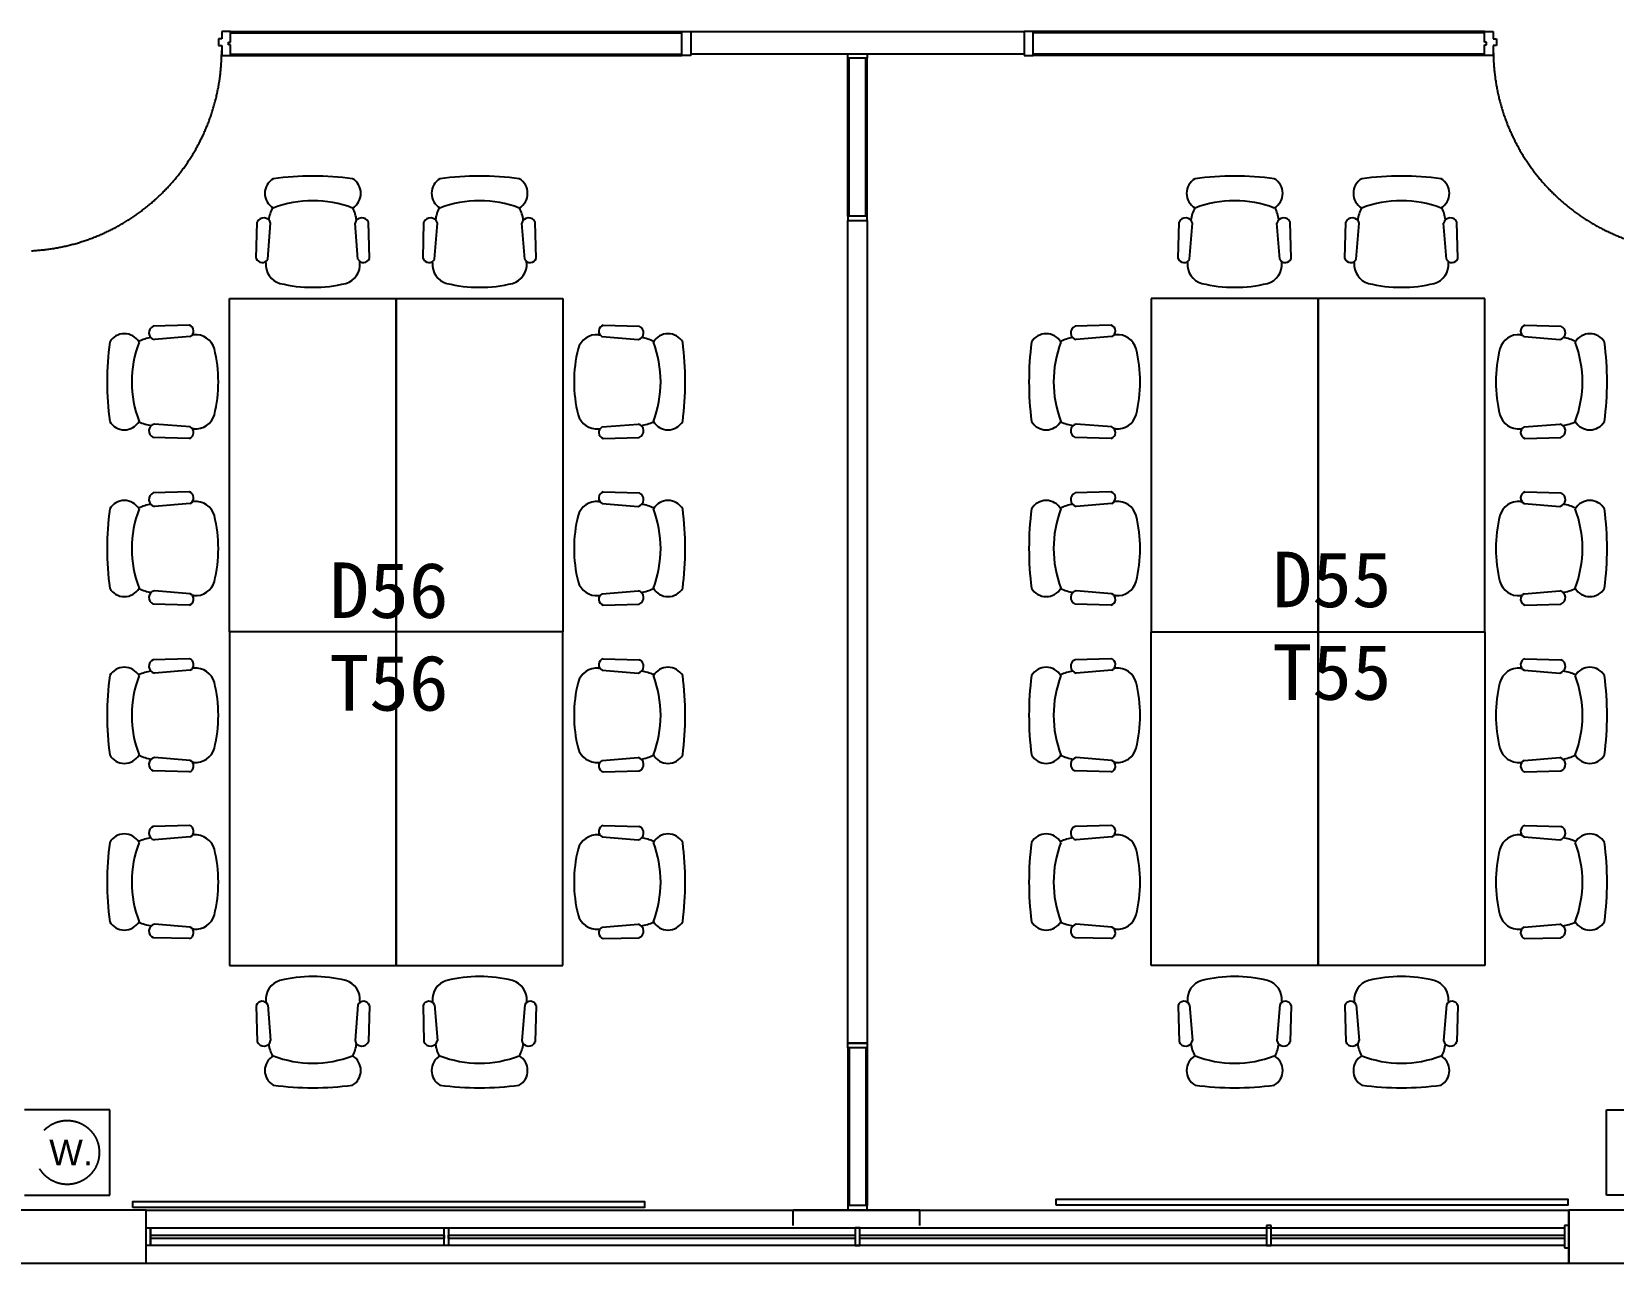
# Model space of a CAD drawing. Header units: millimetres. Extents: x 526420 to 928802, y 401925 to 509768.
# Drawn here: x 828306 to 835421, y 417724 to 423264 of the extents above; entities that cross this region are included whole.
import ezdxf

# ---------------------------------------------------------------- set-up
doc = ezdxf.new("R2010")
doc.units = ezdxf.units.MM
doc.header["$LTSCALE"] = 3000
doc.header["$MEASUREMENT"] = 0
for name, pattern in [('DASH', [0.35, 0.25, -0.1]), ('DASHED2', [0.375, 0.25, -0.125]), ('HIDDEN', [0.375, 0.25, -0.125])]:
    doc.linetypes.add(name, pattern=pattern)
for name, color, linetype in [('D-WALL', 7, 'CONTINUOUS'), ('D-WINDOW', 7, 'CONTINUOUS'), ('P-DOOR', 7, 'CONTINUOUS'), ('P-FURNI-I', 7, 'CONTINUOUS'), ('P-WALL', 7, 'CONTINUOUS'), ('环控', 3, 'CONTINUOUS')]:
    doc.layers.add(name, color=color, linetype=linetype)
doc.styles.get("Standard").update_dxf_attribs({"font": 'romans.shx', "width": 0.65, "bigfont": 'hzfs1.shx'})
doc.styles.add('TITLE', font='ARIAL.TTF')

msp = doc.modelspace()

# ---------------------------------------------------------------- linework, layer by layer
at = {"layer": 'D-WALL', "color": 0, "ltscale": 100}
for p, q in [((831271, 423263.7), (832771, 423263.7)), ((831271, 423263.7), (831271, 423163.8)), ((832771, 423263.7), (832771, 423163.7)), ((831271, 423163.7), (832771, 423163.7))]:
    msp.add_line(p, q, dxfattribs=at)
at = {"layer": 'D-WALL', "color": 0, "ltscale": 0.7}
for p, q in [((828821, 417963.7), (828221, 417963.7)), ((828821, 417723.7), (828821, 417963.7)), ((831731, 417893.7), (831731, 417963.7)), ((832301, 417963.7), (831731, 417963.7)), ((832301, 417893.7), (832301, 417963.7)), ((835221, 417723.7), (835221, 417963.7)), ((836121, 417963.7), (835221, 417963.7)), ((828821, 417723.7), (827311, 417723.7)), ((836731, 417723.7), (835221, 417723.7))]:
    msp.add_line(p, q, dxfattribs=at)
at = {"layer": 'D-WINDOW', "color": 0, "ltscale": 0.7}
for p, q in [((828821, 417723.7), (828821, 417963.7)), ((828821, 417963.7), (835221, 417963.7)), ((835221, 417963.7), (835221, 417723.7)), ((828821, 417883.7), (828841, 417883.7)), ((828821, 417803.7), (828821, 417883.7)), ((828841, 417803.7), (828841, 417883.7)), ((828841, 417883.7), (835201, 417883.7)), ((828841, 417883.7), (828841, 417803.7)), ((830161, 417883.7), (830181, 417883.7)), ((830161, 417803.7), (830161, 417883.7)), ((830181, 417883.7), (830181, 417803.7)), ((832031, 417883.7), (832011, 417883.7)), ((832011, 417883.7), (832011, 417803.7)), ((832031, 417803.7), (832031, 417883.7)), ((833881, 417893.7), (833861, 417893.7)), ((833861, 417893.7), (833861, 417803.7)), ((833881, 417803.7), (833881, 417893.7)), ((835221, 417893.7), (835201, 417893.7)), ((835201, 417893.7), (835201, 417793.7)), ((835201, 417883.7), (835201, 417803.7)), ((835221, 417793.7), (835221, 417893.7)), ((828841, 417803.7), (828821, 417803.7)), ((828841, 417836.2), (828841, 417851.2)), ((828841, 417851.2), (830161, 417851.2)), ((830161, 417836.2), (828841, 417836.2)), ((835201, 417803.7), (828841, 417803.7)), ((830161, 417851.2), (830161, 417836.2)), ((830181, 417803.7), (830161, 417803.7)), ((830181, 417836.2), (830181, 417851.2)), ((830181, 417851.2), (832011, 417851.2)), ((832011, 417836.2), (830181, 417836.2)), ((832011, 417851.2), (832011, 417836.2)), ((832011, 417803.7), (832031, 417803.7)), ((832031, 417836.2), (832031, 417851.2)), ((832031, 417851.2), (833861, 417851.2)), ((833861, 417836.2), (832031, 417836.2)), ((833861, 417851.2), (833861, 417836.2)), ((833861, 417803.7), (833881, 417803.7)), ((833881, 417836.2), (833881, 417851.2)), ((833881, 417851.2), (835201, 417851.2)), ((835201, 417836.2), (833881, 417836.2)), ((835201, 417851.2), (835201, 417836.2)), ((835201, 417793.7), (835221, 417793.7)), ((835221, 417723.7), (828821, 417723.7))]:
    msp.add_line(p, q, dxfattribs=at)
at = {"layer": 'P-DOOR', "color": 0, "linetype": 'DASHED2', "ltscale": 10}
for centre, start, end in [((828258.9, 423179.1), 272.99284, 359.94476), ((835783.1, 423179.1), 180.05524, 267.00716)]:
    msp.add_arc(centre, 902.1, start, end, dxfattribs=at)
at = {"layer": 'P-FURNI-I', "color": 0}
for p, q in [((829316.5, 422244), (829320.9, 422406.7)), ((829367.9, 422240.7), (829381.1, 422401.8)), ((829774, 422240.7), (829760.8, 422401.8)), ((829825.4, 422244), (829821, 422406.7)), ((830066.5, 422244), (830070.9, 422406.7)), ((830117.9, 422240.7), (830131.1, 422401.8)), ((830524, 422240.7), (830510.8, 422401.8)), ((830575.4, 422244), (830571, 422406.7)), ((833463, 422244), (833467.4, 422406.7)), ((833514.4, 422240.7), (833527.6, 422401.8)), ((833920.5, 422240.7), (833907.3, 422401.8)), ((833971.9, 422244), (833967.5, 422406.7)), ((834213, 422244), (834217.4, 422406.7)), ((834264.4, 422240.7), (834277.6, 422401.8)), ((834670.5, 422240.7), (834657.3, 422401.8)), ((834721.9, 422244), (834717.5, 422406.7)), ((829359.2, 422224.3), (829359.7, 422230.7)), ((829359.2, 422224.3), (829359.6, 422230.6)), ((829782.7, 422224.3), (829782.2, 422230.7)), ((830109.2, 422224.3), (830109.7, 422230.7)), ((830109.2, 422224.3), (830109.6, 422230.6)), ((830532.7, 422224.3), (830532.2, 422230.7)), ((833505.7, 422224.3), (833506.2, 422230.7)), ((833929.2, 422224.3), (833928.7, 422230.7)), ((833929.2, 422224.3), (833928.8, 422230.6)), ((834255.7, 422224.3), (834256.2, 422230.7)), ((834679.2, 422224.3), (834678.7, 422230.7)), ((834679.2, 422224.3), (834678.8, 422230.6)), ((829015.7, 421943.2), (828853, 421938.8)), ((830876.2, 421943.2), (831038.9, 421938.8)), ((833162.2, 421943.2), (832999.5, 421938.8)), ((835022.7, 421943.2), (835185.4, 421938.8)), ((829019, 421891.8), (828857.9, 421878.6)), ((829035.3, 421900.5), (829029, 421900.1)), ((829035.3, 421900.5), (829029, 421900)), ((830856.6, 421900.5), (830862.9, 421900.1)), ((830856.6, 421900.5), (830863, 421900)), ((830872.9, 421891.8), (831034, 421878.6)), ((833165.5, 421891.8), (833004.4, 421878.6)), ((833181.8, 421900.5), (833175.5, 421900.1)), ((833181.8, 421900.5), (833175.5, 421900)), ((835003.1, 421900.5), (835009.4, 421900.1)), ((835003.1, 421900.5), (835009.5, 421900)), ((835019.4, 421891.8), (835180.5, 421878.6)), ((829019, 421485.7), (828857.9, 421498.8)), ((830872.9, 421485.7), (831034, 421498.8)), ((833165.5, 421485.7), (833004.4, 421498.8)), ((835019.4, 421485.7), (835180.5, 421498.8)), ((829015.7, 421434.2), (828853, 421438.6)), ((829035.3, 421477), (829029, 421477.5)), ((830856.6, 421477), (830863, 421477.5)), ((830876.2, 421434.2), (831038.9, 421438.6)), ((833162.2, 421434.2), (832999.5, 421438.6)), ((833181.8, 421477), (833175.5, 421477.5)), ((835003.1, 421477), (835009.5, 421477.5)), ((835022.7, 421434.2), (835185.4, 421438.6)), ((829015.7, 421193.2), (828853, 421188.8)), ((829019, 421141.8), (828857.9, 421128.6)), ((829035.3, 421150.5), (829029, 421150.1)), ((829035.3, 421150.5), (829029, 421150)), ((830856.6, 421150.5), (830862.9, 421150.1)), ((830856.6, 421150.5), (830863, 421150)), ((830872.9, 421141.8), (831034, 421128.6)), ((830876.2, 421193.2), (831038.9, 421188.8)), ((833162.2, 421193.2), (832999.5, 421188.8)), ((833165.5, 421141.8), (833004.4, 421128.6)), ((833181.8, 421150.5), (833175.5, 421150.1)), ((833181.8, 421150.5), (833175.5, 421150)), ((835003.1, 421150.5), (835009.4, 421150.1)), ((835003.1, 421150.5), (835009.5, 421150)), ((835019.4, 421141.8), (835180.5, 421128.6)), ((835022.7, 421193.2), (835185.4, 421188.8)), ((829019, 420735.7), (828857.9, 420748.8)), ((829035.3, 420727), (829029, 420727.5)), ((830856.6, 420727), (830863, 420727.5)), ((830872.9, 420735.7), (831034, 420748.8)), ((833165.5, 420735.7), (833004.4, 420748.8)), ((833181.8, 420727), (833175.5, 420727.5)), ((835003.1, 420727), (835009.5, 420727.5)), ((835019.4, 420735.7), (835180.5, 420748.8)), ((829015.7, 420684.2), (828853, 420688.6)), ((830876.2, 420684.2), (831038.9, 420688.6)), ((833162.2, 420684.2), (832999.5, 420688.6)), ((835022.7, 420684.2), (835185.4, 420688.6)), ((829015.7, 420443.2), (828853, 420438.8)), ((830876.2, 420443.2), (831038.9, 420438.8)), ((833162.2, 420443.2), (832999.5, 420438.8)), ((835022.7, 420443.2), (835185.4, 420438.8)), ((829019, 420391.8), (828857.9, 420378.6)), ((829035.3, 420400.5), (829029, 420400.1)), ((829035.3, 420400.5), (829029, 420400)), ((830856.6, 420400.5), (830862.9, 420400.1)), ((830856.6, 420400.5), (830863, 420400)), ((830872.9, 420391.8), (831034, 420378.6)), ((833165.5, 420391.8), (833004.4, 420378.6)), ((833181.8, 420400.5), (833175.5, 420400.1)), ((833181.8, 420400.5), (833175.5, 420400)), ((835003.1, 420400.5), (835009.4, 420400.1)), ((835003.1, 420400.5), (835009.5, 420400)), ((835019.4, 420391.8), (835180.5, 420378.6)), ((829019, 419985.7), (828857.9, 419998.8)), ((830872.9, 419985.7), (831034, 419998.8)), ((833165.5, 419985.7), (833004.4, 419998.8)), ((835019.4, 419985.7), (835180.5, 419998.8)), ((829015.7, 419934.2), (828853, 419938.6)), ((829035.3, 419977), (829029, 419977.5)), ((830856.6, 419977), (830863, 419977.5)), ((830876.2, 419934.2), (831038.9, 419938.6)), ((833162.2, 419934.2), (832999.5, 419938.6)), ((833181.8, 419977), (833175.5, 419977.5)), ((835003.1, 419977), (835009.5, 419977.5)), ((835022.7, 419934.2), (835185.4, 419938.6)), ((829015.7, 419693.2), (828853, 419688.8)), ((829035.3, 419650.5), (829029, 419650.1)), ((829035.3, 419650.5), (829029, 419650)), ((830856.6, 419650.5), (830862.9, 419650.1)), ((830856.6, 419650.5), (830863, 419650)), ((830876.2, 419693.2), (831038.9, 419688.8)), ((833162.2, 419693.2), (832999.5, 419688.8)), ((833181.8, 419650.5), (833175.5, 419650.1)), ((833181.8, 419650.5), (833175.5, 419650)), ((835003.1, 419650.5), (835009.4, 419650.1)), ((835003.1, 419650.5), (835009.5, 419650)), ((835022.7, 419693.2), (835185.4, 419688.8)), ((829019, 419641.8), (828857.9, 419628.6)), ((830872.9, 419641.8), (831034, 419628.6)), ((833165.5, 419641.8), (833004.4, 419628.6)), ((835019.4, 419641.8), (835180.5, 419628.6)), ((829019, 419235.7), (828857.9, 419248.8)), ((829035.3, 419227), (829029, 419227.5)), ((830856.6, 419227), (830863, 419227.5)), ((830872.9, 419235.7), (831034, 419248.8)), ((833165.5, 419235.7), (833004.4, 419248.8)), ((833181.8, 419227), (833175.5, 419227.5)), ((835003.1, 419227), (835009.5, 419227.5)), ((835019.4, 419235.7), (835180.5, 419248.8)), ((829015.7, 419184.2), (828853, 419188.6)), ((830876.2, 419184.2), (831038.9, 419188.6)), ((833162.2, 419184.2), (832999.5, 419188.6)), ((835022.7, 419184.2), (835185.4, 419188.6)), ((829316.5, 418883.5), (829320.9, 418720.8)), ((829359.2, 418903.1), (829359.6, 418896.8)), ((829359.2, 418903.1), (829359.7, 418896.7)), ((829367.9, 418886.8), (829381.1, 418725.7)), ((829774, 418886.8), (829760.8, 418725.7)), ((829782.7, 418903.1), (829782.2, 418896.7)), ((829825.4, 418883.5), (829821, 418720.8)), ((830066.5, 418883.5), (830070.9, 418720.8)), ((830109.2, 418903.1), (830109.6, 418896.8)), ((830109.2, 418903.1), (830109.7, 418896.7)), ((830117.9, 418886.8), (830131.1, 418725.7)), ((830524, 418886.8), (830510.8, 418725.7)), ((830532.7, 418903.1), (830532.2, 418896.7)), ((830575.4, 418883.5), (830571, 418720.8)), ((833463, 418883.5), (833467.4, 418720.8)), ((833505.7, 418903.1), (833506.2, 418896.7)), ((833514.4, 418886.8), (833527.6, 418725.7)), ((833920.5, 418886.8), (833907.3, 418725.7)), ((833929.2, 418903.1), (833928.7, 418896.7)), ((833929.2, 418903.1), (833928.8, 418896.8)), ((833971.9, 418883.5), (833967.5, 418720.8)), ((834213, 418883.5), (834217.4, 418720.8)), ((834255.7, 418903.1), (834256.2, 418896.7)), ((834264.4, 418886.8), (834277.6, 418725.7)), ((834670.5, 418886.8), (834657.3, 418725.7)), ((834679.2, 418903.1), (834678.7, 418896.7)), ((834679.2, 418903.1), (834678.8, 418896.8)), ((834721.9, 418883.5), (834717.5, 418720.8))]:
    msp.add_line(p, q, dxfattribs=at)
at = {"layer": 'P-FURNI-I', "color": 0, "ltscale": 5}
for p, q in [((829196, 422063.7), (829946, 422063.7)), ((829196, 420563.7), (829196, 422063.7)), ((829196, 422063.7), (829946, 422063.7)), ((829196, 420563.7), (829196, 422063.7)), ((829946, 422063.7), (830696, 422063.7)), ((829946, 420563.7), (829946, 422063.7)), ((829946, 422063.7), (829946, 420563.7)), ((829946, 422063.7), (830696, 422063.7)), ((829946, 420563.7), (829946, 422063.7)), ((829946, 422063.7), (829946, 420563.7)), ((830696, 422063.7), (830696, 420563.7)), ((830696, 422063.7), (830696, 420563.7)), ((834092.5, 422063.7), (833342.5, 422063.7)), ((833342.5, 422063.7), (833342.5, 420563.7)), ((834092.5, 422063.7), (833342.5, 422063.7)), ((833342.5, 422063.7), (833342.5, 420563.7)), ((834092.5, 420563.7), (834092.5, 422063.7)), ((834842.5, 422063.7), (834092.5, 422063.7)), ((834092.5, 422063.7), (834092.5, 420563.7)), ((834092.5, 420563.7), (834092.5, 422063.7)), ((834842.5, 422063.7), (834092.5, 422063.7)), ((834092.5, 422063.7), (834092.5, 420563.7)), ((834842.5, 420563.7), (834842.5, 422063.7)), ((834842.5, 420563.7), (834842.5, 422063.7)), ((829946, 420563.7), (829196, 420563.7)), ((829196, 420563.7), (829196, 419063.7)), ((829946, 420563.7), (829196, 420563.7)), ((829946, 420563.7), (829196, 420563.7)), ((829196, 420563.7), (829196, 419063.7)), ((829946, 420563.7), (829196, 420563.7)), ((830696, 420563.7), (829946, 420563.7)), ((829946, 420563.7), (829946, 419063.7)), ((829946, 419063.7), (829946, 420563.7)), ((830696, 420563.7), (829946, 420563.7)), ((830696, 420563.7), (829946, 420563.7)), ((829946, 420563.7), (829946, 419063.7)), ((829946, 419063.7), (829946, 420563.7)), ((830696, 420563.7), (829946, 420563.7)), ((830696, 419063.7), (830696, 420563.7)), ((830696, 419063.7), (830696, 420563.7)), ((833342.5, 419063.7), (833342.5, 420563.7)), ((833342.5, 420563.7), (834092.5, 420563.7)), ((833342.5, 420563.7), (834092.5, 420563.7)), ((833342.5, 419063.7), (833342.5, 420563.7)), ((833342.5, 420563.7), (834092.5, 420563.7)), ((833342.5, 420563.7), (834092.5, 420563.7)), ((834092.5, 420563.7), (834092.5, 419063.7)), ((834092.5, 419063.7), (834092.5, 420563.7)), ((834092.5, 420563.7), (834842.5, 420563.7)), ((834092.5, 420563.7), (834842.5, 420563.7)), ((834092.5, 420563.7), (834092.5, 419063.7)), ((834092.5, 419063.7), (834092.5, 420563.7)), ((834092.5, 420563.7), (834842.5, 420563.7)), ((834092.5, 420563.7), (834842.5, 420563.7)), ((834842.5, 420563.7), (834842.5, 419063.7)), ((834842.5, 420563.7), (834842.5, 419063.7)), ((829196, 419063.7), (829946, 419063.7)), ((829196, 419063.7), (829946, 419063.7)), ((829946, 419063.7), (830696, 419063.7)), ((829946, 419063.7), (830696, 419063.7)), ((834092.5, 419063.7), (833342.5, 419063.7)), ((834092.5, 419063.7), (833342.5, 419063.7)), ((834842.5, 419063.7), (834092.5, 419063.7)), ((834842.5, 419063.7), (834092.5, 419063.7))]:
    msp.add_line(p, q, dxfattribs=at)
at = {"layer": 'P-FURNI-I', "color": 0, "linetype": 'DASH'}
for p, q in [((828658.1, 418414.6), (828274.1, 418414.6)), ((828658.1, 418030.6), (828658.1, 418414.6)), ((835390.4, 418030.6), (835390.4, 418414.6)), ((835390.4, 418414.6), (835774.4, 418414.6)), ((828274.1, 418030.6), (828658.1, 418030.6)), ((835774.4, 418030.6), (835390.4, 418030.6))]:
    msp.add_line(p, q, dxfattribs=at)
at = {"layer": 'P-FURNI-I', "color": 0, "linetype": 'HIDDEN', "ltscale": 0.5}
msp.add_circle((828466.1, 418222.6), 144, dxfattribs=at)
at = {"layer": 'P-FURNI-I', "color": 0}
for centre, radius, start, end in [((829431.2, 422536.5), 76.4, 120.39269, 239.60731), ((829571, 421230.4), 1383.5, 82.59073, 97.40927), ((829710.7, 422536.5), 76.4, 300.39269, 59.60731), ((830181.2, 422536.5), 76.4, 120.39269, 239.60731), ((830321, 421230.4), 1383.5, 82.59073, 97.40927), ((830460.7, 422536.5), 76.4, 300.39269, 59.60731), ((833577.7, 422536.5), 76.4, 120.39269, 239.60731), ((833717.5, 421230.4), 1383.5, 82.59073, 97.40927), ((833857.2, 422536.5), 76.4, 300.39269, 59.60731), ((834327.7, 422536.5), 76.4, 120.39269, 239.60731), ((834467.5, 421230.4), 1383.5, 82.59073, 97.40927), ((834607.2, 422536.5), 76.4, 300.39269, 59.60731), ((829571, 422000.6), 502.6, 69.20895, 110.79105), ((830321, 422000.6), 502.6, 69.20895, 110.79105), ((833717.5, 422000.6), 502.6, 69.20895, 110.79105), ((834467.5, 422000.6), 502.6, 69.20895, 110.79105), ((829350.2, 422394.7), 31.7, 12.86629, 157.84358), ((829547.6, 422392.5), 177.1, 153.61801, 171.90476), ((829591.9, 422392.5), 177.1, 7.33471, 26.21221), ((829791.7, 422394.7), 31.7, 22.15642, 167.13371), ((830100.2, 422394.7), 31.7, 12.86629, 157.84358), ((830297.6, 422392.5), 177.1, 153.61801, 171.90476), ((830341.9, 422392.5), 177.1, 7.33471, 26.21221), ((830541.7, 422394.7), 31.7, 22.15642, 167.13371), ((833496.7, 422394.7), 31.7, 12.86629, 157.84358), ((833696.6, 422392.5), 177.1, 153.78779, 172.66529), ((833740.8, 422392.5), 177.1, 8.09524, 26.38199), ((833938.2, 422394.7), 31.7, 22.15642, 167.13371), ((834246.7, 422394.7), 31.7, 12.86629, 157.84358), ((834446.6, 422392.5), 177.1, 153.78779, 172.66529), ((834490.8, 422392.5), 177.1, 8.09524, 26.38199), ((834688.2, 422394.7), 31.7, 22.15642, 167.13371), ((829342.9, 422252.9), 27.9, 198.71616, 333.95689), ((829447.4, 422216.6), 88.6, 175, 253.89134), ((829694.5, 422216.6), 88.6, 286.10866, 5), ((829799, 422252.9), 27.9, 206.04311, 341.28384), ((830092.9, 422252.9), 27.9, 198.71616, 333.95689), ((830197.4, 422216.6), 88.6, 175, 253.89134), ((830444.5, 422216.6), 88.6, 286.10866, 5), ((830549, 422252.9), 27.9, 206.04311, 341.28384), ((833489.4, 422252.9), 27.9, 198.71616, 333.95689), ((833593.9, 422216.6), 88.6, 175, 253.89134), ((833841, 422216.6), 88.6, 286.10866, 5), ((833945.5, 422252.9), 27.9, 206.04311, 341.28384), ((834239.4, 422252.9), 27.9, 198.71616, 333.95689), ((834343.9, 422216.6), 88.6, 175, 253.89134), ((834591, 422216.6), 88.6, 286.10866, 5), ((834695.5, 422252.9), 27.9, 206.04311, 341.28384), ((829571, 422737.8), 624.1, 256.27501, 283.72499), ((830321, 422737.8), 624.1, 256.27501, 283.72499), ((833717.5, 422737.8), 624.1, 256.27501, 283.72499), ((834467.5, 422737.8), 624.1, 256.27501, 283.72499), ((828865, 421909.5), 31.7, 112.15642, 257.13371), ((829006.8, 421916.8), 27.9, 296.04311, 71.28384), ((830885.2, 421916.8), 27.9, 108.71616, 243.95689), ((831026.9, 421909.5), 31.7, 282.86629, 67.84358), ((833011.5, 421909.5), 31.7, 112.15642, 257.13371), ((833153.3, 421916.8), 27.9, 296.04311, 71.28384), ((835031.7, 421916.8), 27.9, 108.71616, 243.95689), ((835173.4, 421909.5), 31.7, 282.86629, 67.84358), ((830029.2, 421688.7), 1383.5, 172.59073, 187.40927), ((828723.2, 421828.5), 76.4, 30.39269, 149.60731), ((829259, 421688.7), 502.6, 159.20895, 200.79105), ((828867.1, 421712.1), 177.1, 98.09524, 116.38199), ((829043, 421812.2), 88.6, 16.10866, 95), ((830848.9, 421812.2), 88.6, 85, 163.89134), ((831024.8, 421712.1), 177.1, 63.61801, 81.90476), ((831168.7, 421828.5), 76.4, 30.39269, 149.60731), ((830632.9, 421688.7), 502.6, 339.20895, 20.79105), ((829862.7, 421688.7), 1383.5, 352.59073, 7.40927), ((834175.7, 421688.7), 1383.5, 172.59073, 187.40927), ((832869.7, 421828.5), 76.4, 30.39269, 149.60731), ((833405.5, 421688.7), 502.6, 159.20895, 200.79105), ((833013.6, 421712.1), 177.1, 98.09524, 116.38199), ((833189.5, 421812.2), 88.6, 16.10866, 95), ((834995.4, 421812.2), 88.6, 85, 163.89134), ((835171.3, 421712.1), 177.1, 63.61801, 81.90476), ((835315.2, 421828.5), 76.4, 30.39269, 149.60731), ((834779.4, 421688.7), 502.6, 339.20895, 20.79105), ((828521.8, 421688.7), 624.1, 346.27501, 13.72499), ((831370.1, 421688.7), 624.1, 166.27501, 193.72499), ((832668.3, 421688.7), 624.1, 346.27501, 13.72499), ((835516.6, 421688.7), 624.1, 166.27501, 193.72499), ((828723.2, 421549), 76.4, 210.39269, 329.60731), ((828867.1, 421667.8), 177.1, 243.78779, 262.66529), ((828865, 421468), 31.7, 102.86629, 247.84358), ((829043, 421565.2), 88.6, 265, 343.89134), ((830848.9, 421565.2), 88.6, 196.10866, 275), ((831026.9, 421468), 31.7, 292.15642, 77.13371), ((831024.8, 421667.8), 177.1, 277.33471, 296.21221), ((831168.7, 421549), 76.4, 210.39269, 329.60731), ((832869.7, 421549), 76.4, 210.39269, 329.60731), ((833013.6, 421667.8), 177.1, 243.78779, 262.66529), ((833011.5, 421468), 31.7, 102.86629, 247.84358), ((833189.5, 421565.2), 88.6, 265, 343.89134), ((834995.4, 421565.2), 88.6, 196.10866, 275), ((835173.4, 421468), 31.7, 292.15642, 77.13371), ((835171.3, 421667.8), 177.1, 277.33471, 296.21221), ((835315.2, 421549), 76.4, 210.39269, 329.60731), ((829006.8, 421460.6), 27.9, 288.71616, 63.95689), ((830885.2, 421460.6), 27.9, 116.04311, 251.28384), ((833153.3, 421460.6), 27.9, 288.71616, 63.95689), ((835031.7, 421460.6), 27.9, 116.04311, 251.28384), ((828723.2, 421078.5), 76.4, 30.39269, 149.60731), ((828867.1, 420962.1), 177.1, 98.09524, 116.38199), ((828865, 421159.5), 31.7, 112.15642, 257.13371), ((829006.8, 421166.8), 27.9, 296.04311, 71.28384), ((829043, 421062.2), 88.6, 16.10866, 95), ((830848.9, 421062.2), 88.6, 85, 163.89134), ((830885.2, 421166.8), 27.9, 108.71616, 243.95689), ((831026.9, 421159.5), 31.7, 282.86629, 67.84358), ((831024.8, 420962.1), 177.1, 63.61801, 81.90476), ((831168.7, 421078.5), 76.4, 30.39269, 149.60731), ((832869.7, 421078.5), 76.4, 30.39269, 149.60731), ((833013.6, 420962.1), 177.1, 98.09524, 116.38199), ((833011.5, 421159.5), 31.7, 112.15642, 257.13371), ((833153.3, 421166.8), 27.9, 296.04311, 71.28384), ((833189.5, 421062.2), 88.6, 16.10866, 95), ((834995.4, 421062.2), 88.6, 85, 163.89134), ((835031.7, 421166.8), 27.9, 108.71616, 243.95689), ((835173.4, 421159.5), 31.7, 282.86629, 67.84358), ((835171.3, 420962.1), 177.1, 63.61801, 81.90476), ((835315.2, 421078.5), 76.4, 30.39269, 149.60731), ((830029.2, 420938.7), 1383.5, 172.59073, 187.40927), ((829259, 420938.7), 502.6, 159.20895, 200.79105), ((828521.8, 420938.7), 624.1, 346.27501, 13.72499), ((831370.1, 420938.7), 624.1, 166.27501, 193.72499), ((830632.9, 420938.7), 502.6, 339.20895, 20.79105), ((829862.7, 420938.7), 1383.5, 352.59073, 7.40927), ((834175.7, 420938.7), 1383.5, 172.59073, 187.40927), ((833405.5, 420938.7), 502.6, 159.20895, 200.79105), ((832668.3, 420938.7), 624.1, 346.27501, 13.72499), ((835516.6, 420938.7), 624.1, 166.27501, 193.72499), ((834779.4, 420938.7), 502.6, 339.20895, 20.79105), ((829043, 420815.2), 88.6, 265, 343.89134), ((830848.9, 420815.2), 88.6, 196.10866, 275), ((833189.5, 420815.2), 88.6, 265, 343.89134), ((834995.4, 420815.2), 88.6, 196.10866, 275), ((828723.2, 420799), 76.4, 210.39269, 329.60731), ((828867.1, 420917.8), 177.1, 243.78779, 262.66529), ((828865, 420718), 31.7, 102.86629, 247.84358), ((829006.8, 420710.6), 27.9, 288.71616, 63.95689), ((830885.2, 420710.6), 27.9, 116.04311, 251.28384), ((831026.9, 420718), 31.7, 292.15642, 77.13371), ((831024.8, 420917.8), 177.1, 277.33471, 296.21221), ((831168.7, 420799), 76.4, 210.39269, 329.60731), ((832869.7, 420799), 76.4, 210.39269, 329.60731), ((833013.6, 420917.8), 177.1, 243.78779, 262.66529), ((833011.5, 420718), 31.7, 102.86629, 247.84358), ((833153.3, 420710.6), 27.9, 288.71616, 63.95689), ((835031.7, 420710.6), 27.9, 116.04311, 251.28384), ((835173.4, 420718), 31.7, 292.15642, 77.13371), ((835171.3, 420917.8), 177.1, 277.33471, 296.21221), ((835315.2, 420799), 76.4, 210.39269, 329.60731), ((828865, 420409.5), 31.7, 112.15642, 257.13371), ((829006.8, 420416.8), 27.9, 296.04311, 71.28384), ((830885.2, 420416.8), 27.9, 108.71616, 243.95689), ((831026.9, 420409.5), 31.7, 282.86629, 67.84358), ((833011.5, 420409.5), 31.7, 112.15642, 257.13371), ((833153.3, 420416.8), 27.9, 296.04311, 71.28384), ((835031.7, 420416.8), 27.9, 108.71616, 243.95689), ((835173.4, 420409.5), 31.7, 282.86629, 67.84358), ((830029.2, 420188.7), 1383.5, 172.59073, 187.40927), ((828723.2, 420328.5), 76.4, 30.39269, 149.60731), ((829259, 420188.7), 502.6, 159.20895, 200.79105), ((828867.1, 420212.1), 177.1, 98.09524, 116.38199), ((829043, 420312.2), 88.6, 16.10866, 95), ((830848.9, 420312.2), 88.6, 85, 163.89134), ((831024.8, 420212.1), 177.1, 63.61801, 81.90476), ((831168.7, 420328.5), 76.4, 30.39269, 149.60731), ((830632.9, 420188.7), 502.6, 339.20895, 20.79105), ((829862.7, 420188.7), 1383.5, 352.59073, 7.40927), ((834175.7, 420188.7), 1383.5, 172.59073, 187.40927), ((832869.7, 420328.5), 76.4, 30.39269, 149.60731), ((833405.5, 420188.7), 502.6, 159.20895, 200.79105), ((833013.6, 420212.1), 177.1, 98.09524, 116.38199), ((833189.5, 420312.2), 88.6, 16.10866, 95), ((834995.4, 420312.2), 88.6, 85, 163.89134), ((835171.3, 420212.1), 177.1, 63.61801, 81.90476), ((835315.2, 420328.5), 76.4, 30.39269, 149.60731), ((834779.4, 420188.7), 502.6, 339.20895, 20.79105), ((828521.8, 420188.7), 624.1, 346.27501, 13.72499), ((831370.1, 420188.7), 624.1, 166.27501, 193.72499), ((832668.3, 420188.7), 624.1, 346.27501, 13.72499), ((835516.6, 420188.7), 624.1, 166.27501, 193.72499), ((828723.2, 420049), 76.4, 210.39269, 329.60731), ((828867.1, 420167.8), 177.1, 243.78779, 262.66529), ((828865, 419968), 31.7, 102.86629, 247.84358), ((829043, 420065.2), 88.6, 265, 343.89134), ((830848.9, 420065.2), 88.6, 196.10866, 275), ((831026.9, 419968), 31.7, 292.15642, 77.13371), ((831024.8, 420167.8), 177.1, 277.33471, 296.21221), ((831168.7, 420049), 76.4, 210.39269, 329.60731), ((832869.7, 420049), 76.4, 210.39269, 329.60731), ((833013.6, 420167.8), 177.1, 243.78779, 262.66529), ((833011.5, 419968), 31.7, 102.86629, 247.84358), ((833189.5, 420065.2), 88.6, 265, 343.89134), ((834995.4, 420065.2), 88.6, 196.10866, 275), ((835173.4, 419968), 31.7, 292.15642, 77.13371), ((835171.3, 420167.8), 177.1, 277.33471, 296.21221), ((835315.2, 420049), 76.4, 210.39269, 329.60731), ((829006.8, 419960.6), 27.9, 288.71616, 63.95689), ((830885.2, 419960.6), 27.9, 116.04311, 251.28384), ((833153.3, 419960.6), 27.9, 288.71616, 63.95689), ((835031.7, 419960.6), 27.9, 116.04311, 251.28384), ((828723.2, 419578.5), 76.4, 30.39269, 149.60731), ((828865, 419659.5), 31.7, 112.15642, 257.13371), ((829006.8, 419666.8), 27.9, 296.04311, 71.28384), ((829043, 419562.2), 88.6, 16.10866, 95), ((830848.9, 419562.2), 88.6, 85, 163.89134), ((830885.2, 419666.8), 27.9, 108.71616, 243.95689), ((831026.9, 419659.5), 31.7, 282.86629, 67.84358), ((831168.7, 419578.5), 76.4, 30.39269, 149.60731), ((832869.7, 419578.5), 76.4, 30.39269, 149.60731), ((833011.5, 419659.5), 31.7, 112.15642, 257.13371), ((833153.3, 419666.8), 27.9, 296.04311, 71.28384), ((833189.5, 419562.2), 88.6, 16.10866, 95), ((834995.4, 419562.2), 88.6, 85, 163.89134), ((835031.7, 419666.8), 27.9, 108.71616, 243.95689), ((835173.4, 419659.5), 31.7, 282.86629, 67.84358), ((835315.2, 419578.5), 76.4, 30.39269, 149.60731), ((830029.2, 419438.7), 1383.5, 172.59073, 187.40927), ((829259, 419438.7), 502.6, 159.20895, 200.79105), ((828867.1, 419462.1), 177.1, 98.09524, 116.38199), ((828521.8, 419438.7), 624.1, 346.27501, 13.72499), ((831370.1, 419438.7), 624.1, 166.27501, 193.72499), ((831024.8, 419462.1), 177.1, 63.61801, 81.90476), ((830632.9, 419438.7), 502.6, 339.20895, 20.79105), ((829862.7, 419438.7), 1383.5, 352.59073, 7.40927), ((834175.7, 419438.7), 1383.5, 172.59073, 187.40927), ((833405.5, 419438.7), 502.6, 159.20895, 200.79105), ((833013.6, 419462.1), 177.1, 98.09524, 116.38199), ((832668.3, 419438.7), 624.1, 346.27501, 13.72499), ((835516.6, 419438.7), 624.1, 166.27501, 193.72499), ((835171.3, 419462.1), 177.1, 63.61801, 81.90476), ((834779.4, 419438.7), 502.6, 339.20895, 20.79105), ((829043, 419315.2), 88.6, 265, 343.89134), ((830848.9, 419315.2), 88.6, 196.10866, 275), ((833189.5, 419315.2), 88.6, 265, 343.89134), ((834995.4, 419315.2), 88.6, 196.10866, 275), ((828723.2, 419299), 76.4, 210.39269, 329.60731), ((828867.1, 419417.8), 177.1, 243.78779, 262.66529), ((828865, 419218), 31.7, 102.86629, 247.84358), ((829006.8, 419210.6), 27.9, 288.71616, 63.95689), ((830885.2, 419210.6), 27.9, 116.04311, 251.28384), ((831026.9, 419218), 31.7, 292.15642, 77.13371), ((831024.8, 419417.8), 177.1, 277.33471, 296.21221), ((831168.7, 419299), 76.4, 210.39269, 329.60731), ((832869.7, 419299), 76.4, 210.39269, 329.60731), ((833013.6, 419417.8), 177.1, 243.78779, 262.66529), ((833011.5, 419218), 31.7, 102.86629, 247.84358), ((833153.3, 419210.6), 27.9, 288.71616, 63.95689), ((835031.7, 419210.6), 27.9, 116.04311, 251.28384), ((835173.4, 419218), 31.7, 292.15642, 77.13371), ((835171.3, 419417.8), 177.1, 277.33471, 296.21221), ((835315.2, 419299), 76.4, 210.39269, 329.60731), ((829571, 418389.6), 624.1, 76.27501, 103.72499), ((830321, 418389.6), 624.1, 76.27501, 103.72499), ((833717.5, 418389.6), 624.1, 76.27501, 103.72499), ((834467.5, 418389.6), 624.1, 76.27501, 103.72499), ((829447.4, 418910.8), 88.6, 106.10866, 185), ((829694.5, 418910.8), 88.6, 355, 73.89134), ((830197.4, 418910.8), 88.6, 106.10866, 185), ((830444.5, 418910.8), 88.6, 355, 73.89134), ((833593.9, 418910.8), 88.6, 106.10866, 185), ((833841, 418910.8), 88.6, 355, 73.89134), ((834343.9, 418910.8), 88.6, 106.10866, 185), ((834591, 418910.8), 88.6, 355, 73.89134), ((829342.9, 418874.5), 27.9, 26.04311, 161.28384), ((829799, 418874.5), 27.9, 18.71616, 153.95689), ((830092.9, 418874.5), 27.9, 26.04311, 161.28384), ((830549, 418874.5), 27.9, 18.71616, 153.95689), ((833489.4, 418874.5), 27.9, 26.04311, 161.28384), ((833945.5, 418874.5), 27.9, 18.71616, 153.95689), ((834239.4, 418874.5), 27.9, 26.04311, 161.28384), ((834695.5, 418874.5), 27.9, 18.71616, 153.95689), ((829350.2, 418732.7), 31.7, 202.15642, 347.13371), ((829791.7, 418732.7), 31.7, 192.86629, 337.84358), ((830100.2, 418732.7), 31.7, 202.15642, 347.13371), ((830541.7, 418732.7), 31.7, 192.86629, 337.84358), ((833496.7, 418732.7), 31.7, 202.15642, 347.13371), ((833938.2, 418732.7), 31.7, 192.86629, 337.84358), ((834246.7, 418732.7), 31.7, 202.15642, 347.13371), ((834688.2, 418732.7), 31.7, 192.86629, 337.84358), ((829431.2, 418591), 76.4, 120.39269, 239.60731), ((829547.6, 418734.9), 177.1, 188.09524, 206.38199), ((829571, 419126.8), 502.6, 249.20895, 290.79105), ((829710.7, 418591), 76.4, 300.39269, 59.60731), ((829591.9, 418734.9), 177.1, 333.78779, 352.66529), ((830181.2, 418591), 76.4, 120.39269, 239.60731), ((830297.6, 418734.9), 177.1, 188.09524, 206.38199), ((830321, 419126.8), 502.6, 249.20895, 290.79105), ((830460.7, 418591), 76.4, 300.39269, 59.60731), ((830341.9, 418734.9), 177.1, 333.78779, 352.66529), ((833577.7, 418591), 76.4, 120.39269, 239.60731), ((833696.6, 418734.9), 177.1, 187.33471, 206.21221), ((833717.5, 419126.8), 502.6, 249.20895, 290.79105), ((833857.2, 418591), 76.4, 300.39269, 59.60731), ((833740.8, 418734.9), 177.1, 333.61801, 351.90476), ((834327.7, 418591), 76.4, 120.39269, 239.60731), ((834446.6, 418734.9), 177.1, 187.33471, 206.21221), ((834467.5, 419126.8), 502.6, 249.20895, 290.79105), ((834607.2, 418591), 76.4, 300.39269, 59.60731), ((834490.8, 418734.9), 177.1, 333.61801, 351.90476), ((829571, 419897), 1383.5, 262.59073, 277.40927), ((830321, 419897), 1383.5, 262.59073, 277.40927), ((833717.5, 419897), 1383.5, 262.59073, 277.40927), ((834467.5, 419897), 1383.5, 262.59073, 277.40927)]:
    msp.add_arc(centre, radius, start, end, dxfattribs=at)
at = {"layer": 'P-FURNI-I'}
for centre in [(834009.2, 421688.7), (834009.2, 420938.7), (834009.2, 420188.7), (834009.2, 419438.7)]:
    msp.add_arc(centre, 1383.5, 352.59073, 7.40927, dxfattribs=at)
at = {"layer": 'P-WALL', "color": 0, "ltscale": 2}
for p, q in [((829161, 423230.7), (829146, 423230.7)), ((829146, 423230.7), (829146, 423200.7)), ((829146, 423200.7), (829161, 423200.7)), ((829201, 423263.7), (829161, 423263.7)), ((829161, 423263.7), (829161, 423230.7)), ((829161, 423200.7), (829161, 423155.7)), ((829191, 423203.7), (829191, 423215.7)), ((829191, 423215.7), (829201, 423215.7)), ((829201, 423203.7), (829191, 423203.7)), ((829201, 423263.7), (831231, 423263.7)), ((829201, 423215.7), (829201, 423263.7)), ((829201, 423257.7), (831231, 423257.7)), ((829201, 423155.7), (829201, 423203.7)), ((831231, 423155.7), (831231, 423263.7)), ((831231, 423263.7), (831271, 423263.7)), ((831271, 423263.7), (831271, 423155.7)), ((832811, 423263.7), (832771, 423263.7)), ((832771, 423263.7), (832771, 423155.7)), ((834841, 423263.7), (832811, 423263.7)), ((832811, 423155.7), (832811, 423263.7)), ((834841, 423257.7), (832811, 423257.7)), ((834841, 423215.7), (834841, 423263.7)), ((834841, 423263.7), (834881, 423263.7)), ((834851, 423215.7), (834841, 423215.7)), ((834841, 423155.7), (834841, 423203.7)), ((834841, 423203.7), (834851, 423203.7)), ((834851, 423203.7), (834851, 423215.7)), ((834881, 423263.7), (834881, 423230.7)), ((834881, 423230.7), (834896, 423230.7)), ((834896, 423200.7), (834881, 423200.7)), ((834881, 423200.7), (834881, 423155.7)), ((834896, 423230.7), (834896, 423200.7)), ((829161, 423155.7), (829201, 423155.7)), ((829201, 423161.7), (831231, 423161.7)), ((829201, 423155.7), (831231, 423155.7)), ((831271, 423155.7), (831231, 423155.7)), ((831978, 423143.7), (831978, 423163.7)), ((831978, 423163.7), (832064, 423163.7)), ((831978, 422433.7), (831978, 423143.7)), ((832064, 423143.7), (831978, 423143.7)), ((831984, 422433.7), (831984, 423143.7)), ((832058, 422433.7), (832058, 423143.7)), ((832064, 423163.7), (832064, 423143.7)), ((832064, 422433.7), (832064, 423143.7)), ((832771, 423155.7), (832811, 423155.7)), ((834841, 423161.7), (832811, 423161.7)), ((834841, 423155.7), (832811, 423155.7)), ((834881, 423155.7), (834841, 423155.7)), ((832064, 422433.7), (831978, 422433.7)), ((831978, 422433.7), (831978, 422413.7)), ((832064, 422413.7), (832064, 422433.7)), ((831978, 422413.7), (832064, 422413.7)), ((831978, 418693.7), (831978, 418713.7)), ((831978, 418713.7), (832064, 418713.7)), ((831978, 418693.7), (831978, 417983.7)), ((832064, 418693.7), (831978, 418693.7)), ((831984, 418693.7), (831984, 417983.7)), ((832058, 418693.7), (832058, 417983.7)), ((832064, 418713.7), (832064, 418693.7)), ((832064, 418693.7), (832064, 417983.7)), ((832064, 417983.7), (831978, 417983.7)), ((831978, 417983.7), (831978, 417963.7)), ((831978, 417963.7), (832064, 417963.7)), ((832064, 417963.7), (832064, 417983.7))]:
    msp.add_line(p, q, dxfattribs=at)
at = {"layer": 'P-WALL', "color": 0, "ltscale": 100}
for p, q in [((831978, 422413.7), (832064, 422413.7)), ((831978, 418713.7), (831978, 422413.7)), ((832064, 422413.7), (832064, 418713.7)), ((832064, 418713.7), (831978, 418713.7))]:
    msp.add_line(p, q, dxfattribs=at)
at = {"layer": '环控', "color": 0, "ltscale": 0.7}
for points in [[(832914.9, 417985.2), (832914.9, 418011.9), (835216.2, 418011.9), (835216.2, 417985.2)], [(828761.4, 417974.7), (828761.4, 418001.4), (831062.7, 418001.4), (831062.6, 417974.7)]]:
    msp.add_lwpolyline(points, close=True, dxfattribs=at)

# ---------------------------------------------------------------- texts
at = {"layer": 'P-FURNI-I', "color": 0, "linetype": 'DASH', "style": 'TITLE'}
msp.add_text('W.', height=115.2, dxfattribs=at).set_placement((828384.8, 418165.3))
at = {"layer": 'P-FURNI-I', "color": 6, "ltscale": 0.7, "char_height": 250, "width": 339.372, "attachment_point": 1}
for s, insert in [('{\\fKaiTi_GB2312|b0|i0|c134|p49;\\W1.05;\\C3;D55\\PT55}', (833887.7, 420925)), ('{\\fKaiTi_GB2312|b0|i0|c134|p49;\\W1.05;\\C3;D56\\PT56}', (829645.7, 420876.4))]:
    msp.add_mtext(s, dxfattribs=dict(at, insert=insert))

doc.saveas('drawing.dxf')
